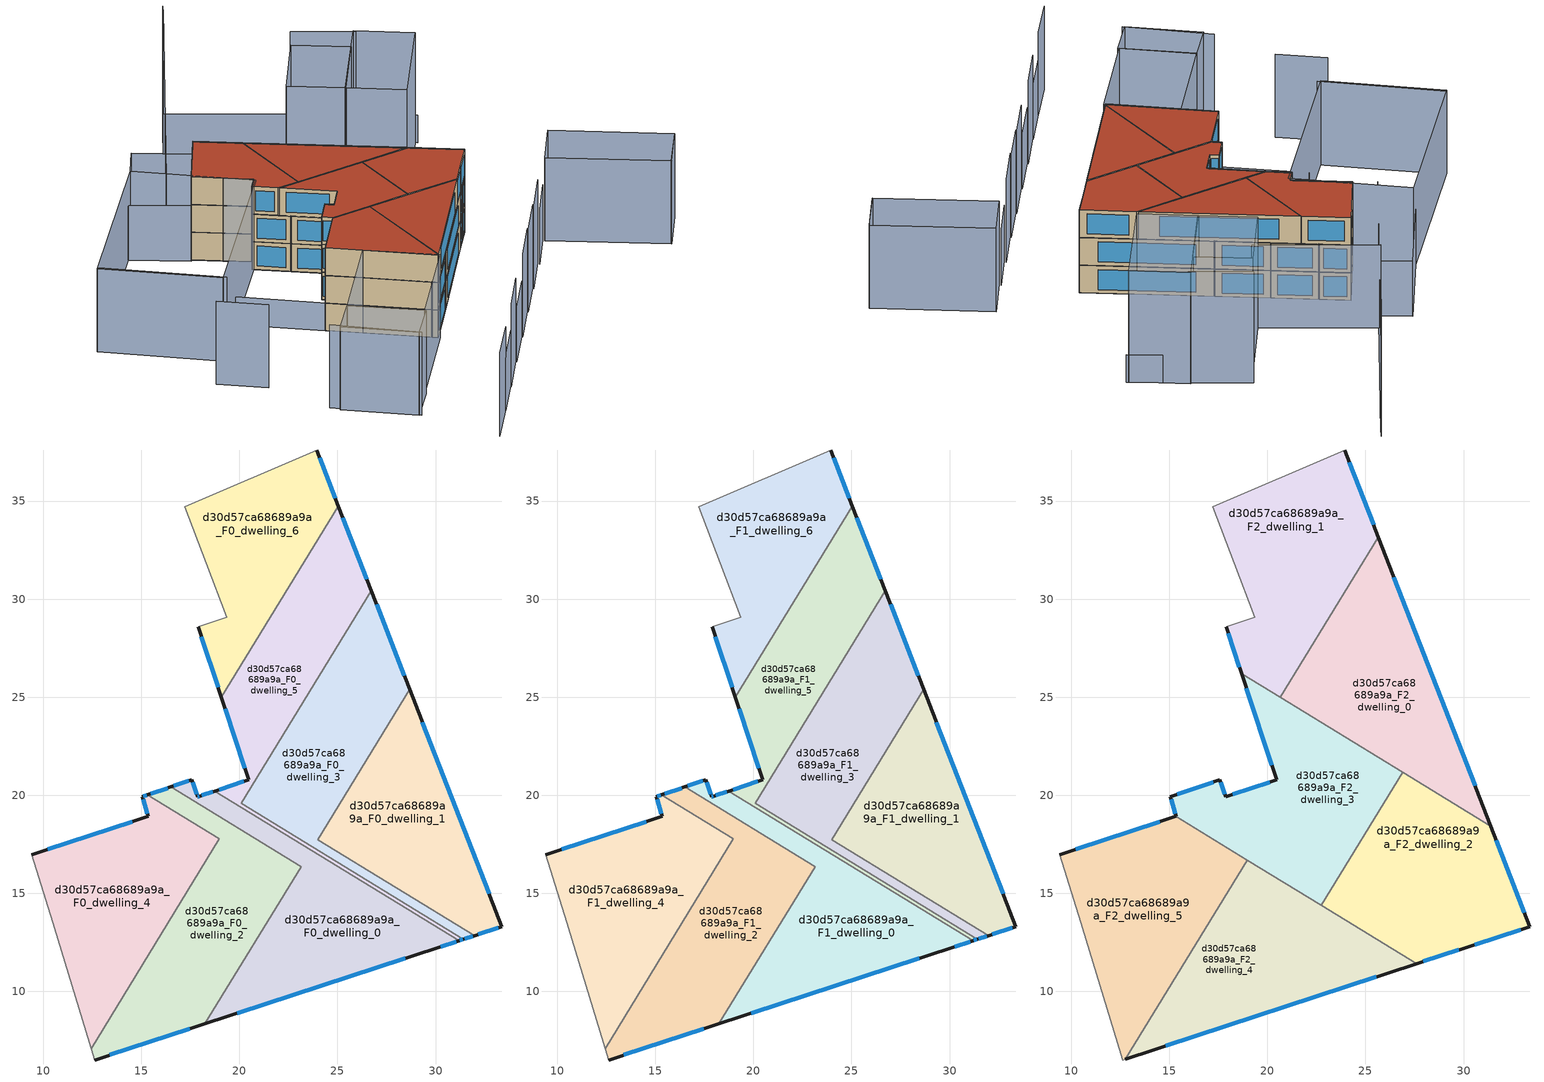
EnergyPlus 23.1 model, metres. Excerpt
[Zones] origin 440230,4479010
d30d57ca68689a9a_F0_dwelling_0
 floor ground (EU_floor_Construction): 30.12,12.24 31.2,12.59 18.73,20.21 17.97,19.96 17.87,19.93 17.58,20.78 16.51,20.42 23.14,16.37 18.24,8.34 z0
 wall outside (EU_wall_Construction): 16.51,20.42 17.58,20.78 17.87,19.93 17.97,19.96 18.73,20.21 / 31.2,12.59 30.12,12.24 18.24,8.34 z0:3
 wall to d30d57ca68689a9a_F0_dwelling_5 (EU_wall_Construction): 18.73,20.21 31.2,12.59 z0:3
 wall to d30d57ca68689a9a_F0_dwelling_2 (EU_wall_Construction): 18.24,8.34 23.14,16.37 16.51,20.42 z0:3
 window (EU_Window_Construction): 16.66,20.47 17.43,20.73 / 17.62,20.66 17.83,20.04 / 17.89,19.93 17.96,19.95 / 18.08,19.99 18.63,20.18 / 31.05,12.54 30.27,12.28 / 28.47,11.69 19.88,8.88 z0.42:2.58
d30d57ca68689a9a_F0_dwelling_1
 floor ground (EU_floor_Construction): 33.38,13.3 28.67,25.41 23.99,17.74 31.99,12.84 z0
 wall outside (EU_wall_Construction): 28.67,25.41 33.38,13.3 31.99,12.84 z0:3
 wall to d30d57ca68689a9a_F0_dwelling_3 (EU_wall_Construction): 31.99,12.84 23.99,17.74 28.67,25.41 z0:3
 window (EU_Window_Construction): 33.19,13.23 32.18,12.91 / 29.33,23.72 32.73,14.98 z0.42:2.58
d30d57ca68689a9a_F0_dwelling_2
 floor ground (EU_floor_Construction): 18.24,8.34 23.14,16.37 16.51,20.42 15.31,20.02 18.98,17.78 12.44,7.08 12.61,6.5 z0
 wall outside (EU_wall_Construction): 15.31,20.02 16.51,20.42 / 18.24,8.34 12.61,6.5 z0:3
 wall adiabatic (EU_wall_Construction): 12.61,6.5 12.44,7.08 z0:3
 wall to d30d57ca68689a9a_F0_dwelling_4 (EU_wall_Construction): 12.44,7.08 18.98,17.78 15.31,20.02 z0:3
 window (EU_Window_Construction): 15.48,20.08 16.34,20.37 / 17.46,8.09 13.39,6.76 z0.42:2.58
d30d57ca68689a9a_F0_dwelling_3
 floor ground (EU_floor_Construction): 31.99,12.84 23.99,17.74 28.67,25.41 26.72,30.43 20.09,19.59 31.42,12.66 z0
 wall outside (EU_wall_Construction): 31.99,12.84 31.42,12.66 / 26.72,30.43 28.67,25.41 z0:3
 wall to d30d57ca68689a9a_F0_dwelling_5 (EU_wall_Construction): 31.42,12.66 20.09,19.59 26.72,30.43 z0:3
 window (EU_Window_Construction): 31.91,12.82 31.5,12.68 / 26.99,29.73 28.4,26.1 z0.42:2.58
d30d57ca68689a9a_F0_dwelling_4
 floor ground (EU_floor_Construction): 12.44,7.08 18.98,17.78 15.31,20.02 15.05,19.94 15.35,18.92 9.41,16.97 10.47,13.51 z0
 wall outside (EU_wall_Construction): 9.41,16.97 15.35,18.92 15.05,19.94 15.31,20.02 z0:3
 wall adiabatic (EU_wall_Construction): 12.44,7.08 10.47,13.51 9.41,16.97 z0:3
 window (EU_Window_Construction): 10.23,17.24 14.52,18.65 / 15.31,19.07 15.09,19.8 / 15.09,19.95 15.27,20.01 z0.42:2.58
d30d57ca68689a9a_F0_dwelling_5
 floor ground (EU_floor_Construction): 31.42,12.66 20.09,19.59 26.72,30.43 25.04,34.75 19.08,25 20.47,20.78 18.73,20.21 31.2,12.59 z0
 wall outside (EU_wall_Construction): 25.04,34.75 26.72,30.43 / 31.42,12.66 31.2,12.59 / 18.73,20.21 20.47,20.78 19.08,25 z0:3
 wall to d30d57ca68689a9a_F0_dwelling_6 (EU_wall_Construction): 19.08,25 25.04,34.75 z0:3
 window (EU_Window_Construction): 25.28,34.15 26.49,31.03 / 31.39,12.65 31.23,12.6 / 18.97,20.29 20.23,20.7 / 20.27,21.37 19.27,24.41 z0.42:2.58
d30d57ca68689a9a_F0_dwelling_6
 floor ground (EU_floor_Construction): 19.08,25 25.04,34.75 23.93,37.61 17.22,34.71 18.31,31.82 19.35,29.08 17.89,28.59 z0
 wall outside (EU_wall_Construction): 23.93,37.61 25.04,34.75 / 19.08,25 17.89,28.59 z0:3
 wall adiabatic (EU_wall_Construction): 17.89,28.59 19.35,29.08 18.31,31.82 17.22,34.71 23.93,37.61 z0:3
 window (EU_Window_Construction): 24.09,37.21 24.89,35.14 / 18.91,25.5 18.06,28.1 z0.42:2.58
d30d57ca68689a9a_F1_dwelling_0
 floor to d30d57ca68689a9a_F0_dwelling_0 (EU_floor_Construction): 30.12,12.24 31.2,12.59 18.73,20.21 17.97,19.96 17.87,19.93 17.58,20.78 16.51,20.42 23.14,16.37 18.24,8.34 z3
 wall outside (EU_wall_Construction): 16.51,20.42 17.58,20.78 17.87,19.93 17.97,19.96 18.73,20.21 / 31.2,12.59 30.12,12.24 18.24,8.34 z3:6
 wall to d30d57ca68689a9a_F1_dwelling_5 (EU_wall_Construction): 18.73,20.21 31.2,12.59 z3:6
 wall to d30d57ca68689a9a_F1_dwelling_2 (EU_wall_Construction): 18.24,8.34 23.14,16.37 16.51,20.42 z3:6
 window (EU_Window_Construction): 16.66,20.47 17.43,20.73 / 17.62,20.66 17.83,20.04 / 17.89,19.93 17.96,19.95 / 18.08,19.99 18.63,20.18 / 31.05,12.54 30.27,12.28 / 28.47,11.69 19.88,8.88 z3.42:5.58
d30d57ca68689a9a_F1_dwelling_1
 floor to d30d57ca68689a9a_F0_dwelling_1 (EU_floor_Construction): 33.38,13.3 28.67,25.41 23.99,17.74 31.99,12.84 z3
 wall outside (EU_wall_Construction): 28.67,25.41 33.38,13.3 31.99,12.84 z3:6
 wall to d30d57ca68689a9a_F1_dwelling_3 (EU_wall_Construction): 31.99,12.84 23.99,17.74 28.67,25.41 z3:6
 window (EU_Window_Construction): 33.19,13.23 32.18,12.91 / 29.33,23.72 32.73,14.98 z3.42:5.58
d30d57ca68689a9a_F1_dwelling_2
 floor to d30d57ca68689a9a_F0_dwelling_2 (EU_floor_Construction): 18.24,8.34 23.14,16.37 16.51,20.42 15.31,20.02 18.98,17.78 12.44,7.08 12.61,6.5 z3
 wall outside (EU_wall_Construction): 15.31,20.02 16.51,20.42 / 18.24,8.34 12.61,6.5 z3:6
 wall adiabatic (EU_wall_Construction): 12.61,6.5 12.44,7.08 z3:6
 wall to d30d57ca68689a9a_F1_dwelling_4 (EU_wall_Construction): 12.44,7.08 18.98,17.78 15.31,20.02 z3:6
 window (EU_Window_Construction): 15.48,20.08 16.34,20.37 / 17.46,8.09 13.39,6.76 z3.42:5.58
d30d57ca68689a9a_F1_dwelling_3
 floor to d30d57ca68689a9a_F0_dwelling_3 (EU_floor_Construction): 31.99,12.84 23.99,17.74 28.67,25.41 26.72,30.43 20.09,19.59 31.42,12.66 z3
 wall outside (EU_wall_Construction): 31.99,12.84 31.42,12.66 / 26.72,30.43 28.67,25.41 z3:6
 wall to d30d57ca68689a9a_F1_dwelling_5 (EU_wall_Construction): 31.42,12.66 20.09,19.59 26.72,30.43 z3:6
 window (EU_Window_Construction): 31.91,12.82 31.5,12.68 / 26.99,29.73 28.4,26.1 z3.42:5.58
 ceiling adiabatic (EU_roof_Construction): 26.72,30.43 28.67,25.41 26.31,21.54 22.65,23.77 z6
d30d57ca68689a9a_F1_dwelling_4
 floor to d30d57ca68689a9a_F0_dwelling_4 (EU_floor_Construction): 12.44,7.08 18.98,17.78 15.31,20.02 15.05,19.94 15.35,18.92 9.41,16.97 10.47,13.51 z3
 wall outside (EU_wall_Construction): 9.41,16.97 15.35,18.92 15.05,19.94 15.31,20.02 z3:6
 wall adiabatic (EU_wall_Construction): 12.44,7.08 10.47,13.51 9.41,16.97 z3:6
 window (EU_Window_Construction): 10.23,17.24 14.52,18.65 / 15.31,19.07 15.09,19.8 / 15.09,19.95 15.27,20.01 z3.42:5.58
d30d57ca68689a9a_F1_dwelling_5
 floor to d30d57ca68689a9a_F0_dwelling_5 (EU_floor_Construction): 31.42,12.66 20.09,19.59 26.72,30.43 25.04,34.75 19.08,25 20.47,20.78 18.73,20.21 31.2,12.59 z3
 wall outside (EU_wall_Construction): 25.04,34.75 26.72,30.43 / 31.42,12.66 31.2,12.59 / 18.73,20.21 20.47,20.78 19.08,25 z3:6
 wall to d30d57ca68689a9a_F1_dwelling_6 (EU_wall_Construction): 19.08,25 25.04,34.75 z3:6
 window (EU_Window_Construction): 25.28,34.15 26.49,31.03 / 31.39,12.65 31.23,12.6 / 18.97,20.29 20.23,20.7 / 20.27,21.37 19.27,24.41 z3.42:5.58
d30d57ca68689a9a_F1_dwelling_6
 floor to d30d57ca68689a9a_F0_dwelling_6 (EU_floor_Construction): 19.08,25 25.04,34.75 23.93,37.61 17.22,34.71 18.31,31.82 19.35,29.08 17.89,28.59 z3
 wall outside (EU_wall_Construction): 23.93,37.61 25.04,34.75 / 19.08,25 17.89,28.59 z3:6
 wall adiabatic (EU_wall_Construction): 17.89,28.59 19.35,29.08 18.31,31.82 17.22,34.71 23.93,37.61 z3:6
 window (EU_Window_Construction): 24.09,37.21 24.89,35.14 / 18.91,25.5 18.06,28.1 z3.42:5.58
d30d57ca68689a9a_F2_dwelling_0
 floor adiabatic (EU_floor_Construction): 26.31,21.54 28.67,25.41 26.72,30.43 22.65,23.77 z6
 floor to d30d57ca68689a9a_F1_dwelling_5 (EU_floor_Construction): 22.65,23.77 26.72,30.43 25.66,33.17 20.66,24.99 z6
 floor to d30d57ca68689a9a_F1_dwelling_1 (EU_floor_Construction): 31.39,18.43 28.67,25.41 26.31,21.54 z6
 wall outside (EU_wall_Construction): 25.66,33.17 31.39,18.43 z6:9
 wall to d30d57ca68689a9a_F2_dwelling_1 (EU_wall_Construction): 20.66,24.99 25.66,33.17 z6:9
 wall to d30d57ca68689a9a_F2_dwelling_3 (EU_wall_Construction): 26.9,21.17 20.66,24.99 z6:9
 wall to d30d57ca68689a9a_F2_dwelling_2 (EU_wall_Construction): 31.39,18.43 26.9,21.17 z6:9
 window (EU_Window_Construction): 26.45,31.12 30.59,20.47 z6.42:8.58
 roof outside (EU_roof_Construction): 25.66,33.17 31.39,18.43 20.66,24.99 z9
d30d57ca68689a9a_F2_dwelling_1
 floor to d30d57ca68689a9a_F1_dwelling_6 (EU_floor_Construction): 19.51,25.7 25.04,34.75 23.93,37.61 17.22,34.71 18.31,31.82 19.35,29.08 17.89,28.59 18.68,26.2 z6
 floor to d30d57ca68689a9a_F1_dwelling_5 (EU_floor_Construction): 20.66,24.99 25.66,33.17 25.04,34.75 19.51,25.7 z6
 wall outside (EU_wall_Construction): 23.93,37.61 25.66,33.17 / 18.68,26.2 17.89,28.59 z6:9
 wall adiabatic (EU_wall_Construction): 17.89,28.59 19.35,29.08 18.31,31.82 17.22,34.71 23.93,37.61 z6:9
 wall to d30d57ca68689a9a_F2_dwelling_3 (EU_wall_Construction): 20.66,24.99 18.68,26.2 z6:9
 window (EU_Window_Construction): 24.17,36.99 25.42,33.78 / 18.57,26.53 18,28.26 z6.42:8.58
 roof outside (EU_roof_Construction): 23.93,37.61 25.66,33.17 20.66,24.99 18.68,26.2 17.89,28.59 19.35,29.08 18.31,31.82 17.22,34.71 z9
d30d57ca68689a9a_F2_dwelling_2
 floor to d30d57ca68689a9a_F1_dwelling_1 (EU_floor_Construction): 33.38,13.3 31.39,18.43 26.9,21.17 24.58,17.38 31.99,12.84 z6
 floor to d30d57ca68689a9a_F1_dwelling_0 (EU_floor_Construction): 31.2,12.59 24.25,16.84 22.75,14.38 27.6,11.41 30.12,12.24 z6
 floor to d30d57ca68689a9a_F1_dwelling_3 (EU_floor_Construction): 31.99,12.84 24.58,17.38 24.34,16.99 31.42,12.66 z6
 floor to d30d57ca68689a9a_F1_dwelling_5 (EU_floor_Construction): 31.42,12.66 24.34,16.99 24.25,16.84 31.2,12.59 z6
 wall outside (EU_wall_Construction): 31.39,18.43 33.38,13.3 30.12,12.24 27.6,11.41 z6:9
 wall to d30d57ca68689a9a_F2_dwelling_3 (EU_wall_Construction): 22.75,14.38 26.9,21.17 z6:9
 wall to d30d57ca68689a9a_F2_dwelling_4 (EU_wall_Construction): 27.6,11.41 22.75,14.38 z6:9
 window (EU_Window_Construction): 29.77,12.12 27.95,11.53 / 31.66,17.72 33.1,14.01 / 32.93,13.15 30.57,12.38 z6.42:8.58
 roof outside (EU_roof_Construction): 31.39,18.43 33.38,13.3 30.12,12.24 27.6,11.41 22.75,14.38 26.9,21.17 z9
d30d57ca68689a9a_F2_dwelling_3
 floor to d30d57ca68689a9a_F1_dwelling_2 (EU_floor_Construction): 22.15,14.75 23.14,16.37 16.51,20.42 15.31,20.02 18.98,17.78 18.5,16.98 z6
 floor to d30d57ca68689a9a_F1_dwelling_1 (EU_floor_Construction): 24.58,17.38 26.9,21.17 26.31,21.54 23.99,17.74 z6
 floor to d30d57ca68689a9a_F1_dwelling_6 (EU_floor_Construction): 19.08,25 19.51,25.7 18.68,26.2 z6
 floor to d30d57ca68689a9a_F1_dwelling_4 (EU_floor_Construction): 18.5,16.98 18.98,17.78 15.31,20.02 15.05,19.94 15.35,18.92 15.33,18.92 z6
 floor to d30d57ca68689a9a_F1_dwelling_0 (EU_floor_Construction): 22.75,14.38 24.25,16.84 18.73,20.21 17.87,19.93 17.58,20.78 16.51,20.42 23.14,16.37 22.15,14.75 z6
 floor to d30d57ca68689a9a_F1_dwelling_5 (EU_floor_Construction): 24.25,16.84 24.34,16.99 20.09,19.59 22.65,23.77 19.51,25.7 19.08,25 20.47,20.78 18.73,20.21 z6
 floor to d30d57ca68689a9a_F1_dwelling_3 (EU_floor_Construction): 24.58,17.38 23.99,17.74 26.31,21.54 22.65,23.77 20.09,19.59 24.34,16.99 z6
 wall outside (EU_wall_Construction): 15.33,18.92 15.35,18.92 15.05,19.94 17.58,20.78 17.87,19.93 20.47,20.78 18.68,26.2 z6:9
 wall to d30d57ca68689a9a_F2_dwelling_5 (EU_wall_Construction): 18.96,16.7 15.33,18.92 z6:9
 wall to d30d57ca68689a9a_F2_dwelling_4 (EU_wall_Construction): 22.75,14.38 18.96,16.7 z6:9
 window (EU_Window_Construction): 18.23,20.04 20.11,20.66 / 20.22,21.53 18.93,25.45 / 15.31,19.07 15.09,19.8 / 15.4,20.05 17.23,20.67 / 17.62,20.66 17.83,20.04 z6.42:8.58
 roof outside (EU_roof_Construction): 26.9,21.17 22.75,14.38 15.33,18.92 15.35,18.92 15.05,19.94 17.58,20.78 17.87,19.93 20.47,20.78 18.68,26.2 z9
d30d57ca68689a9a_F2_dwelling_4
 floor to d30d57ca68689a9a_F1_dwelling_0 (EU_floor_Construction): 27.6,11.41 22.15,14.75 18.24,8.34 z6
 floor to d30d57ca68689a9a_F1_dwelling_2 (EU_floor_Construction): 18.24,8.34 22.15,14.75 18.96,16.7 12.75,6.55 z6
 wall outside (EU_wall_Construction): 27.6,11.41 12.75,6.55 z6:9
 wall to d30d57ca68689a9a_F2_dwelling_5 (EU_wall_Construction): 12.75,6.55 18.96,16.7 z6:9
 window (EU_Window_Construction): 25.54,10.74 14.81,7.22 z6.42:8.58
 roof outside (EU_roof_Construction): 27.6,11.41 12.75,6.55 18.96,16.7 z9
d30d57ca68689a9a_F2_dwelling_5
 floor to d30d57ca68689a9a_F1_dwelling_4 (EU_floor_Construction): 12.44,7.08 18.5,16.98 15.33,18.92 9.41,16.97 10.47,13.51 z6
 floor to d30d57ca68689a9a_F1_dwelling_2 (EU_floor_Construction): 12.75,6.55 18.96,16.7 18.5,16.98 12.44,7.08 12.61,6.5 z6
 wall outside (EU_wall_Construction): 9.41,16.97 15.33,18.92 z6:9
 wall adiabatic (EU_wall_Construction): 12.75,6.55 12.61,6.5 10.47,13.51 9.41,16.97 z6:9
 window (EU_Window_Construction): 10.23,17.24 14.51,18.65 z6.42:8.58
 roof outside (EU_roof_Construction): 18.96,16.7 12.75,6.55 12.61,6.5 10.47,13.51 9.41,16.97 15.33,18.92 z9
shading: 1.82,-5.57 6.62,-3.87 / 11.3,-2.36 16.23,-0.61 / 30.38,4.02 35.05,5.82 / 24.37,44.34 26.75,38.79 / 26.75,38.79 17,34.61 / 17,34.61 14.62,40.16 / 14.62,40.16 24.37,44.34 z0:6; -3.15,-7.24 1.96,-5.5 / 16.26,-0.7 21.07,1.01 / 6.46,-3.99 11.34,-2.22 / -4.74,9.96 -2.43,1.33 / 39.44,-5.68 44.6,-3.67 / 21.06,0.92 25.76,2.59 / 25.57,2.44 30.6,4.29 / -4.91,21.86 -3.45,17 / -3.41,35.07 -0.05,23 / 33.01,31.33 27.83,42.52 / 27.83,42.52 47.91,51.81 / 47.27,51.49 16.19,36.88 / 39.46,-5.72 34.99,5.59 / 34.99,5.59 40.18,7.64 / 40.18,7.64 44.65,-3.67 / 44.65,-3.67 39.46,-5.72 / -0.35,10.14 1.78,2.79 / 1.78,2.79 -2.49,1.55 / -2.49,1.55 -4.62,8.9 / -4.62,8.9 -0.35,10.14 / -0.49,10.09 10.47,13.51 / 10.47,13.51 12.7,6.37 / 12.7,6.37 1.74,2.95 / 1.74,2.95 -0.49,10.09 / -3.6,35.02 15.86,40.51 / 15.86,40.51 19.17,28.76 / 19.17,28.76 -0.29,23.27 / -0.29,23.27 -3.6,35.02 z0:9; 6.98,25.37 10.49,13.45 / 48.12,25.01 45.68,30.71 z0:3; 45.69,30.45 43.1,36.16 / 34.86,26.58 45.78,30.75 / 45.78,30.75 47.9,25.18 / 47.9,25.18 36.98,21.02 / 36.98,21.02 34.86,26.58 / 32.76,31.85 40.54,34.95 / 40.54,34.95 42.69,29.56 / 42.69,29.56 34.91,26.46 / 34.91,26.46 32.76,31.85 z0:12
[Building]
EU S2 Campaign: North Axis=0; Terrain=City; Solar Distribution=FullExterior
[Site:Location]
Madrid: Latitude=40.5; Longitude=-3.5; Time Zone=1; Elevation=609
[SizingPeriod:WeatherFileDays]
AnnualSizingPeriod: Begin Month=1; Begin Day of Month=1; End Month=12; End Day of Month=31; Day of Week for Start Day=Monday; Use Weather File Daylight Saving Period=No; Use Weather File Rain and Snow Indicators=No
[MATERIAL]
EU_InternalMass_Material: Roughness=MediumRough; Thickness=0.1; Conductivity=1; Density=1800; Specific Heat=900; Thermal Absorptance=0.9; Solar Absorptance=0.7; Visible Absorptance=0.7
[MATERIAL:NOMASS] Roughness=MediumRough; Thermal Absorptance=0.9; Solar Absorptance=0.7; Visible Absorptance=0.7
Name | Thermal Resistance
EU_wall_NoMass | 1.60022
EU_roof_NoMass | 1.57597
EU_floor_NoMass | 0.470652
[WINDOWMATERIAL:SIMPLEGLAZINGSYSTEM]
EU_Window_SimpleGlazing: UFactor=3.28802; Solar Heat Gain Coefficient=0.85; Visible Transmittance=0.85
[CONSTRUCTION]
EU_wall_Construction: EU_wall_NoMass
EU_roof_Construction: EU_roof_NoMass
EU_floor_Construction: EU_floor_NoMass
EU_InternalMass_Construction: EU_InternalMass_Material
EU_Window_Construction: EU_Window_SimpleGlazing
[ZONE] Type=1; Multiplier=1; Ceiling Height=autocalculate; Floor Area=autocalculate; Part of Total Floor Area=Yes
Name | Volume
d30d57ca68689a9a_F0_dwelling_0; d30d57ca68689a9a_F1_dwelling_0 | 157.862
d30d57ca68689a9a_F2_dwelling_0 | 180.75
d30d57ca68689a9a_F0_dwelling_1; d30d57ca68689a9a_F1_dwelling_1 | 154.932
d30d57ca68689a9a_F2_dwelling_1 | 180.747
d30d57ca68689a9a_F0_dwelling_2; d30d57ca68689a9a_F1_dwelling_2 | 163.93
d30d57ca68689a9a_F2_dwelling_2 | 180.77
d30d57ca68689a9a_F0_dwelling_3; d30d57ca68689a9a_F1_dwelling_3 | 154.952
d30d57ca68689a9a_F2_dwelling_3 | 180.749
d30d57ca68689a9a_F0_dwelling_4; d30d57ca68689a9a_F1_dwelling_4 | 173.002
d30d57ca68689a9a_F2_dwelling_4 | 180.761
d30d57ca68689a9a_F0_dwelling_5; d30d57ca68689a9a_F1_dwelling_5 | 138.79
d30d57ca68689a9a_F2_dwelling_5 | 180.78
d30d57ca68689a9a_F0_dwelling_6; d30d57ca68689a9a_F1_dwelling_6 | 141.085
[INTERNALMASS] Construction=EU_InternalMass_Construction
Name | Zone or ZoneList | Surface Area
d30d57ca68689a9a_F0_dwelling_0_EU_InternalMass | d30d57ca68689a9a_F0_dwelling_0 | 52.62
d30d57ca68689a9a_F0_dwelling_1_EU_InternalMass | d30d57ca68689a9a_F0_dwelling_1 | 51.6448
d30d57ca68689a9a_F0_dwelling_2_EU_InternalMass | d30d57ca68689a9a_F0_dwelling_2 | 54.6438
d30d57ca68689a9a_F0_dwelling_3_EU_InternalMass | d30d57ca68689a9a_F0_dwelling_3 | 51.6503
d30d57ca68689a9a_F0_dwelling_4_EU_InternalMass | d30d57ca68689a9a_F0_dwelling_4 | 57.6679
d30d57ca68689a9a_F0_dwelling_5_EU_InternalMass | d30d57ca68689a9a_F0_dwelling_5 | 46.2619
d30d57ca68689a9a_F0_dwelling_6_EU_InternalMass | d30d57ca68689a9a_F0_dwelling_6 | 47.0312
d30d57ca68689a9a_F1_dwelling_0_EU_InternalMass | d30d57ca68689a9a_F1_dwelling_0 | 52.62
d30d57ca68689a9a_F1_dwelling_1_EU_InternalMass | d30d57ca68689a9a_F1_dwelling_1 | 51.6448
d30d57ca68689a9a_F1_dwelling_2_EU_InternalMass | d30d57ca68689a9a_F1_dwelling_2 | 54.6438
d30d57ca68689a9a_F1_dwelling_3_EU_InternalMass | d30d57ca68689a9a_F1_dwelling_3 | 51.6503
d30d57ca68689a9a_F1_dwelling_4_EU_InternalMass | d30d57ca68689a9a_F1_dwelling_4 | 57.6679
d30d57ca68689a9a_F1_dwelling_5_EU_InternalMass | d30d57ca68689a9a_F1_dwelling_5 | 46.2619
d30d57ca68689a9a_F1_dwelling_6_EU_InternalMass | d30d57ca68689a9a_F1_dwelling_6 | 47.0312
d30d57ca68689a9a_F2_dwelling_0_EU_InternalMass | d30d57ca68689a9a_F2_dwelling_0 | 60.25
d30d57ca68689a9a_F2_dwelling_1_EU_InternalMass | d30d57ca68689a9a_F2_dwelling_1 | 60.2492
d30d57ca68689a9a_F2_dwelling_2_EU_InternalMass | d30d57ca68689a9a_F2_dwelling_2 | 60.2566
d30d57ca68689a9a_F2_dwelling_3_EU_InternalMass | d30d57ca68689a9a_F2_dwelling_3 | 60.25
d30d57ca68689a9a_F2_dwelling_4_EU_InternalMass | d30d57ca68689a9a_F2_dwelling_4 | 60.2535
d30d57ca68689a9a_F2_dwelling_5_EU_InternalMass | d30d57ca68689a9a_F2_dwelling_5 | 60.2601
[OTHEREQUIPMENT] Fuel Type=Electricity; Design Level Calculation Method=Watts/Area; Power per Zone Floor Area=1; Fraction Latent=0; Fraction Radiant=0; Fraction Lost=0; Carbon Dioxide Generation Rate=0; EndUse Subcategory=EU_Step8_InternalGains
Name | Zone or ZoneList or Space or SpaceList | Schedule
EU_Step8_InternalGain_d30d57ca68689a9a_F0_dwelling_0_f000 | d30d57ca68689a9a_F0_dwelling_0 | EU_Step8_GainSchedule_d30d57ca68689a9a_F0_dwelling_0_f000
EU_Step8_InternalGain_d30d57ca68689a9a_F0_dwelling_1_f000 | d30d57ca68689a9a_F0_dwelling_1 | EU_Step8_GainSchedule_d30d57ca68689a9a_F0_dwelling_1_f000
EU_Step8_InternalGain_d30d57ca68689a9a_F0_dwelling_2_f000 | d30d57ca68689a9a_F0_dwelling_2 | EU_Step8_GainSchedule_d30d57ca68689a9a_F0_dwelling_2_f000
EU_Step8_InternalGain_d30d57ca68689a9a_F0_dwelling_3_f000 | d30d57ca68689a9a_F0_dwelling_3 | EU_Step8_GainSchedule_d30d57ca68689a9a_F0_dwelling_3_f000
EU_Step8_InternalGain_d30d57ca68689a9a_F0_dwelling_4_f000 | d30d57ca68689a9a_F0_dwelling_4 | EU_Step8_GainSchedule_d30d57ca68689a9a_F0_dwelling_4_f000
EU_Step8_InternalGain_d30d57ca68689a9a_F0_dwelling_5_f000 | d30d57ca68689a9a_F0_dwelling_5 | EU_Step8_GainSchedule_d30d57ca68689a9a_F0_dwelling_5_f000
EU_Step8_InternalGain_d30d57ca68689a9a_F0_dwelling_6_f000 | d30d57ca68689a9a_F0_dwelling_6 | EU_Step8_GainSchedule_d30d57ca68689a9a_F0_dwelling_6_f000
EU_Step8_InternalGain_d30d57ca68689a9a_F1_dwelling_0_f000 | d30d57ca68689a9a_F1_dwelling_0 | EU_Step8_GainSchedule_d30d57ca68689a9a_F1_dwelling_0_f000
EU_Step8_InternalGain_d30d57ca68689a9a_F1_dwelling_1_f000 | d30d57ca68689a9a_F1_dwelling_1 | EU_Step8_GainSchedule_d30d57ca68689a9a_F1_dwelling_1_f000
EU_Step8_InternalGain_d30d57ca68689a9a_F1_dwelling_2_f000 | d30d57ca68689a9a_F1_dwelling_2 | EU_Step8_GainSchedule_d30d57ca68689a9a_F1_dwelling_2_f000
EU_Step8_InternalGain_d30d57ca68689a9a_F1_dwelling_3_f000 | d30d57ca68689a9a_F1_dwelling_3 | EU_Step8_GainSchedule_d30d57ca68689a9a_F1_dwelling_3_f000
EU_Step8_InternalGain_d30d57ca68689a9a_F1_dwelling_4_f000 | d30d57ca68689a9a_F1_dwelling_4 | EU_Step8_GainSchedule_d30d57ca68689a9a_F1_dwelling_4_f000
EU_Step8_InternalGain_d30d57ca68689a9a_F1_dwelling_5_f000 | d30d57ca68689a9a_F1_dwelling_5 | EU_Step8_GainSchedule_d30d57ca68689a9a_F1_dwelling_5_f000
EU_Step8_InternalGain_d30d57ca68689a9a_F1_dwelling_6_f000 | d30d57ca68689a9a_F1_dwelling_6 | EU_Step8_GainSchedule_d30d57ca68689a9a_F1_dwelling_6_f000
EU_Step8_InternalGain_d30d57ca68689a9a_F2_dwelling_0_f000 | d30d57ca68689a9a_F2_dwelling_0 | EU_Step8_GainSchedule_d30d57ca68689a9a_F2_dwelling_0_f000
EU_Step8_InternalGain_d30d57ca68689a9a_F2_dwelling_1_f000 | d30d57ca68689a9a_F2_dwelling_1 | EU_Step8_GainSchedule_d30d57ca68689a9a_F2_dwelling_1_f000
EU_Step8_InternalGain_d30d57ca68689a9a_F2_dwelling_2_f000 | d30d57ca68689a9a_F2_dwelling_2 | EU_Step8_GainSchedule_d30d57ca68689a9a_F2_dwelling_2_f000
EU_Step8_InternalGain_d30d57ca68689a9a_F2_dwelling_3_f000 | d30d57ca68689a9a_F2_dwelling_3 | EU_Step8_GainSchedule_d30d57ca68689a9a_F2_dwelling_3_f000
EU_Step8_InternalGain_d30d57ca68689a9a_F2_dwelling_4_f000 | d30d57ca68689a9a_F2_dwelling_4 | EU_Step8_GainSchedule_d30d57ca68689a9a_F2_dwelling_4_f000
EU_Step8_InternalGain_d30d57ca68689a9a_F2_dwelling_5_f000 | d30d57ca68689a9a_F2_dwelling_5 | EU_Step8_GainSchedule_d30d57ca68689a9a_F2_dwelling_5_f000
[ZONEVENTILATION:DESIGNFLOWRATE] Schedule=EU_AlwaysOn; Design Flow Rate Calculation Method=AirChanges/Hour; Air Changes per Hour=0.480704; Ventilation Type=Natural; Fan Pressure Rise=0; Fan Total Efficiency=1; Constant Term Coefficient=1; Temperature Term Coefficient=0; Velocity Term Coefficient=0; Velocity Squared Term Coefficient=0; Minimum Indoor Temperature=-100; Maximum Indoor Temperature=100; Delta Temperature=-100; Minimum Outdoor Temperature=-100; Maximum Outdoor Temperature=100; Maximum Wind Speed=40
Name | Zone or ZoneList or Space or SpaceList
EU_ConstantAir_d30d57ca68689a9a_F0_dwelling_0 | d30d57ca68689a9a_F0_dwelling_0
EU_ConstantAir_d30d57ca68689a9a_F0_dwelling_1 | d30d57ca68689a9a_F0_dwelling_1
EU_ConstantAir_d30d57ca68689a9a_F0_dwelling_2 | d30d57ca68689a9a_F0_dwelling_2
EU_ConstantAir_d30d57ca68689a9a_F0_dwelling_3 | d30d57ca68689a9a_F0_dwelling_3
EU_ConstantAir_d30d57ca68689a9a_F0_dwelling_4 | d30d57ca68689a9a_F0_dwelling_4
EU_ConstantAir_d30d57ca68689a9a_F0_dwelling_5 | d30d57ca68689a9a_F0_dwelling_5
EU_ConstantAir_d30d57ca68689a9a_F0_dwelling_6 | d30d57ca68689a9a_F0_dwelling_6
EU_ConstantAir_d30d57ca68689a9a_F1_dwelling_0 | d30d57ca68689a9a_F1_dwelling_0
EU_ConstantAir_d30d57ca68689a9a_F1_dwelling_1 | d30d57ca68689a9a_F1_dwelling_1
EU_ConstantAir_d30d57ca68689a9a_F1_dwelling_2 | d30d57ca68689a9a_F1_dwelling_2
EU_ConstantAir_d30d57ca68689a9a_F1_dwelling_3 | d30d57ca68689a9a_F1_dwelling_3
EU_ConstantAir_d30d57ca68689a9a_F1_dwelling_4 | d30d57ca68689a9a_F1_dwelling_4
EU_ConstantAir_d30d57ca68689a9a_F1_dwelling_5 | d30d57ca68689a9a_F1_dwelling_5
EU_ConstantAir_d30d57ca68689a9a_F1_dwelling_6 | d30d57ca68689a9a_F1_dwelling_6
EU_ConstantAir_d30d57ca68689a9a_F2_dwelling_0 | d30d57ca68689a9a_F2_dwelling_0
EU_ConstantAir_d30d57ca68689a9a_F2_dwelling_1 | d30d57ca68689a9a_F2_dwelling_1
EU_ConstantAir_d30d57ca68689a9a_F2_dwelling_2 | d30d57ca68689a9a_F2_dwelling_2
EU_ConstantAir_d30d57ca68689a9a_F2_dwelling_3 | d30d57ca68689a9a_F2_dwelling_3
EU_ConstantAir_d30d57ca68689a9a_F2_dwelling_4 | d30d57ca68689a9a_F2_dwelling_4
EU_ConstantAir_d30d57ca68689a9a_F2_dwelling_5 | d30d57ca68689a9a_F2_dwelling_5
[HVACTEMPLATE:THERMOSTAT] Constant Heating Setpoint=20; Constant Cooling Setpoint=50
EU_HeatOnly_d30d57ca68689a9a_F0_dwelling_0; EU_HeatOnly_d30d57ca68689a9a_F0_dwelling_1; EU_HeatOnly_d30d57ca68689a9a_F0_dwelling_2; EU_HeatOnly_d30d57ca68689a9a_F0_dwelling_3; EU_HeatOnly_d30d57ca68689a9a_F0_dwelling_4; EU_HeatOnly_d30d57ca68689a9a_F0_dwelling_5; EU_HeatOnly_d30d57ca68689a9a_F0_dwelling_6; EU_HeatOnly_d30d57ca68689a9a_F1_dwelling_0; EU_HeatOnly_d30d57ca68689a9a_F1_dwelling_1; EU_HeatOnly_d30d57ca68689a9a_F1_dwelling_2; EU_HeatOnly_d30d57ca68689a9a_F1_dwelling_3; EU_HeatOnly_d30d57ca68689a9a_F1_dwelling_4; EU_HeatOnly_d30d57ca68689a9a_F1_dwelling_5; EU_HeatOnly_d30d57ca68689a9a_F1_dwelling_6; EU_HeatOnly_d30d57ca68689a9a_F2_dwelling_0; EU_HeatOnly_d30d57ca68689a9a_F2_dwelling_1; EU_HeatOnly_d30d57ca68689a9a_F2_dwelling_2; EU_HeatOnly_d30d57ca68689a9a_F2_dwelling_3; EU_HeatOnly_d30d57ca68689a9a_F2_dwelling_4; EU_HeatOnly_d30d57ca68689a9a_F2_dwelling_5
[HVACTEMPLATE:ZONE:IDEALLOADSAIRSYSTEM] System Availability Schedule=EU_AlwaysOn; Maximum Heating Supply Air Temperature=50; Minimum Cooling Supply Air Temperature=13; Maximum Heating Supply Air Humidity Ratio=0.0156; Minimum Cooling Supply Air Humidity Ratio=0.0077; Heating Limit=NoLimit; Cooling Limit=NoLimit; Heating Availability Schedule=EU_AlwaysOn; Cooling Availability Schedule=EU_CoolingOff; Dehumidification Control Type=ConstantSensibleHeatRatio; Cooling Sensible Heat Ratio=0.7; Dehumidification Setpoint=60; Humidification Control Type=None; Humidification Setpoint=30; Outdoor Air Method=None; Outdoor Air Flow Rate per Person=0.00944; Outdoor Air Flow Rate per Zone Floor Area=0; Outdoor Air Flow Rate per Zone=0; Demand Controlled Ventilation Type=None; Outdoor Air Economizer Type=NoEconomizer; Heat Recovery Type=None; Sensible Heat Recovery Effectiveness=0.7; Latent Heat Recovery Effectiveness=0.65
Name | Template Thermostat
d30d57ca68689a9a_F0_dwelling_0 | EU_HeatOnly_d30d57ca68689a9a_F0_dwelling_0
d30d57ca68689a9a_F0_dwelling_1 | EU_HeatOnly_d30d57ca68689a9a_F0_dwelling_1
d30d57ca68689a9a_F0_dwelling_2 | EU_HeatOnly_d30d57ca68689a9a_F0_dwelling_2
d30d57ca68689a9a_F0_dwelling_3 | EU_HeatOnly_d30d57ca68689a9a_F0_dwelling_3
d30d57ca68689a9a_F0_dwelling_4 | EU_HeatOnly_d30d57ca68689a9a_F0_dwelling_4
d30d57ca68689a9a_F0_dwelling_5 | EU_HeatOnly_d30d57ca68689a9a_F0_dwelling_5
d30d57ca68689a9a_F0_dwelling_6 | EU_HeatOnly_d30d57ca68689a9a_F0_dwelling_6
d30d57ca68689a9a_F1_dwelling_0 | EU_HeatOnly_d30d57ca68689a9a_F1_dwelling_0
d30d57ca68689a9a_F1_dwelling_1 | EU_HeatOnly_d30d57ca68689a9a_F1_dwelling_1
d30d57ca68689a9a_F1_dwelling_2 | EU_HeatOnly_d30d57ca68689a9a_F1_dwelling_2
d30d57ca68689a9a_F1_dwelling_3 | EU_HeatOnly_d30d57ca68689a9a_F1_dwelling_3
d30d57ca68689a9a_F1_dwelling_4 | EU_HeatOnly_d30d57ca68689a9a_F1_dwelling_4
d30d57ca68689a9a_F1_dwelling_5 | EU_HeatOnly_d30d57ca68689a9a_F1_dwelling_5
d30d57ca68689a9a_F1_dwelling_6 | EU_HeatOnly_d30d57ca68689a9a_F1_dwelling_6
d30d57ca68689a9a_F2_dwelling_0 | EU_HeatOnly_d30d57ca68689a9a_F2_dwelling_0
d30d57ca68689a9a_F2_dwelling_1 | EU_HeatOnly_d30d57ca68689a9a_F2_dwelling_1
d30d57ca68689a9a_F2_dwelling_2 | EU_HeatOnly_d30d57ca68689a9a_F2_dwelling_2
d30d57ca68689a9a_F2_dwelling_3 | EU_HeatOnly_d30d57ca68689a9a_F2_dwelling_3
d30d57ca68689a9a_F2_dwelling_4 | EU_HeatOnly_d30d57ca68689a9a_F2_dwelling_4
d30d57ca68689a9a_F2_dwelling_5 | EU_HeatOnly_d30d57ca68689a9a_F2_dwelling_5
[SIZING:ZONE] Zone Cooling Design Supply Air Temperature Input Method=SupplyAirTemperature; Zone Cooling Design Supply Air Temperature=13; Zone Heating Design Supply Air Temperature Input Method=SupplyAirTemperature; Zone Heating Design Supply Air Temperature=50; Zone Cooling Design Supply Air Humidity Ratio=0.008; Zone Heating Design Supply Air Humidity Ratio=0.008; Cooling Design Air Flow Method=DesignDay; Cooling Design Air Flow Rate=0; Cooling Minimum Air Flow per Zone Floor Area=0.000762; Cooling Minimum Air Flow=0; Cooling Minimum Air Flow Fraction=0.2; Heating Design Air Flow Method=DesignDay; Heating Design Air Flow Rate=0; Heating Maximum Air Flow per Zone Floor Area=0.002032; Heating Maximum Air Flow=0.141576; Heating Maximum Air Flow Fraction=0.3; Account for Dedicated Outdoor Air System=No; Dedicated Outdoor Air System Control Strategy=NeutralSupplyAir; Dedicated Outdoor Air Low Setpoint Temperature for Design=autosize; Dedicated Outdoor Air High Setpoint Temperature for Design=autosize; Zone Load Sizing Method=Sensible Load Only No Latent Load; Zone Latent Cooling Design Supply Air Humidity Ratio Input Method=HumidityRatioDifference; Zone Cooling Design Supply Air Humidity Ratio Difference=0.005; Zone Latent Heating Design Supply Air Humidity Ratio Input Method=HumidityRatioDifference; Zone Humidification Design Supply Air Humidity Ratio Difference=0.005
d30d57ca68689a9a_F0_dwelling_0; d30d57ca68689a9a_F0_dwelling_1; d30d57ca68689a9a_F0_dwelling_2; d30d57ca68689a9a_F0_dwelling_3; d30d57ca68689a9a_F0_dwelling_4; d30d57ca68689a9a_F0_dwelling_5; d30d57ca68689a9a_F0_dwelling_6; d30d57ca68689a9a_F1_dwelling_0; d30d57ca68689a9a_F1_dwelling_1; d30d57ca68689a9a_F1_dwelling_2; d30d57ca68689a9a_F1_dwelling_3; d30d57ca68689a9a_F1_dwelling_4; d30d57ca68689a9a_F1_dwelling_5; d30d57ca68689a9a_F1_dwelling_6; d30d57ca68689a9a_F2_dwelling_0; d30d57ca68689a9a_F2_dwelling_1; d30d57ca68689a9a_F2_dwelling_2; d30d57ca68689a9a_F2_dwelling_3; d30d57ca68689a9a_F2_dwelling_4; d30d57ca68689a9a_F2_dwelling_5
[SCHEDULE:CONSTANT]
Name | Hourly Value
EU_AlwaysOn | 1
EU_CoolingOff | 0
[SCHEDULE:FILE] Column Number=1; Rows to Skip at Top=0; Number of Hours of Data=8760; Column Separator=Comma; Interpolate to Timestep=No; Minutes per Item=60; Adjust Schedule for Daylight Savings=Yes
Name | File
EU_Step8_GainSchedule_d30d57ca68689a9a_F0_dwelling_0_f000 | ../../schedules/d30d57ca68689a9a/d30d57ca68689a9a_F0_dwelling_0_f000_gain.csv
EU_Step8_GainSchedule_d30d57ca68689a9a_F0_dwelling_1_f000 | ../../schedules/d30d57ca68689a9a/d30d57ca68689a9a_F0_dwelling_1_f000_gain.csv
EU_Step8_GainSchedule_d30d57ca68689a9a_F0_dwelling_2_f000 | ../../schedules/d30d57ca68689a9a/d30d57ca68689a9a_F0_dwelling_2_f000_gain.csv
EU_Step8_GainSchedule_d30d57ca68689a9a_F0_dwelling_3_f000 | ../../schedules/d30d57ca68689a9a/d30d57ca68689a9a_F0_dwelling_3_f000_gain.csv
EU_Step8_GainSchedule_d30d57ca68689a9a_F0_dwelling_4_f000 | ../../schedules/d30d57ca68689a9a/d30d57ca68689a9a_F0_dwelling_4_f000_gain.csv
EU_Step8_GainSchedule_d30d57ca68689a9a_F0_dwelling_5_f000 | ../../schedules/d30d57ca68689a9a/d30d57ca68689a9a_F0_dwelling_5_f000_gain.csv
EU_Step8_GainSchedule_d30d57ca68689a9a_F0_dwelling_6_f000 | ../../schedules/d30d57ca68689a9a/d30d57ca68689a9a_F0_dwelling_6_f000_gain.csv
EU_Step8_GainSchedule_d30d57ca68689a9a_F1_dwelling_0_f000 | ../../schedules/d30d57ca68689a9a/d30d57ca68689a9a_F1_dwelling_0_f000_gain.csv
EU_Step8_GainSchedule_d30d57ca68689a9a_F1_dwelling_1_f000 | ../../schedules/d30d57ca68689a9a/d30d57ca68689a9a_F1_dwelling_1_f000_gain.csv
EU_Step8_GainSchedule_d30d57ca68689a9a_F1_dwelling_2_f000 | ../../schedules/d30d57ca68689a9a/d30d57ca68689a9a_F1_dwelling_2_f000_gain.csv
EU_Step8_GainSchedule_d30d57ca68689a9a_F1_dwelling_3_f000 | ../../schedules/d30d57ca68689a9a/d30d57ca68689a9a_F1_dwelling_3_f000_gain.csv
EU_Step8_GainSchedule_d30d57ca68689a9a_F1_dwelling_4_f000 | ../../schedules/d30d57ca68689a9a/d30d57ca68689a9a_F1_dwelling_4_f000_gain.csv
EU_Step8_GainSchedule_d30d57ca68689a9a_F1_dwelling_5_f000 | ../../schedules/d30d57ca68689a9a/d30d57ca68689a9a_F1_dwelling_5_f000_gain.csv
EU_Step8_GainSchedule_d30d57ca68689a9a_F1_dwelling_6_f000 | ../../schedules/d30d57ca68689a9a/d30d57ca68689a9a_F1_dwelling_6_f000_gain.csv
EU_Step8_GainSchedule_d30d57ca68689a9a_F2_dwelling_0_f000 | ../../schedules/d30d57ca68689a9a/d30d57ca68689a9a_F2_dwelling_0_f000_gain.csv
EU_Step8_GainSchedule_d30d57ca68689a9a_F2_dwelling_1_f000 | ../../schedules/d30d57ca68689a9a/d30d57ca68689a9a_F2_dwelling_1_f000_gain.csv
EU_Step8_GainSchedule_d30d57ca68689a9a_F2_dwelling_2_f000 | ../../schedules/d30d57ca68689a9a/d30d57ca68689a9a_F2_dwelling_2_f000_gain.csv
EU_Step8_GainSchedule_d30d57ca68689a9a_F2_dwelling_3_f000 | ../../schedules/d30d57ca68689a9a/d30d57ca68689a9a_F2_dwelling_3_f000_gain.csv
EU_Step8_GainSchedule_d30d57ca68689a9a_F2_dwelling_4_f000 | ../../schedules/d30d57ca68689a9a/d30d57ca68689a9a_F2_dwelling_4_f000_gain.csv
EU_Step8_GainSchedule_d30d57ca68689a9a_F2_dwelling_5_f000 | ../../schedules/d30d57ca68689a9a/d30d57ca68689a9a_F2_dwelling_5_f000_gain.csv
